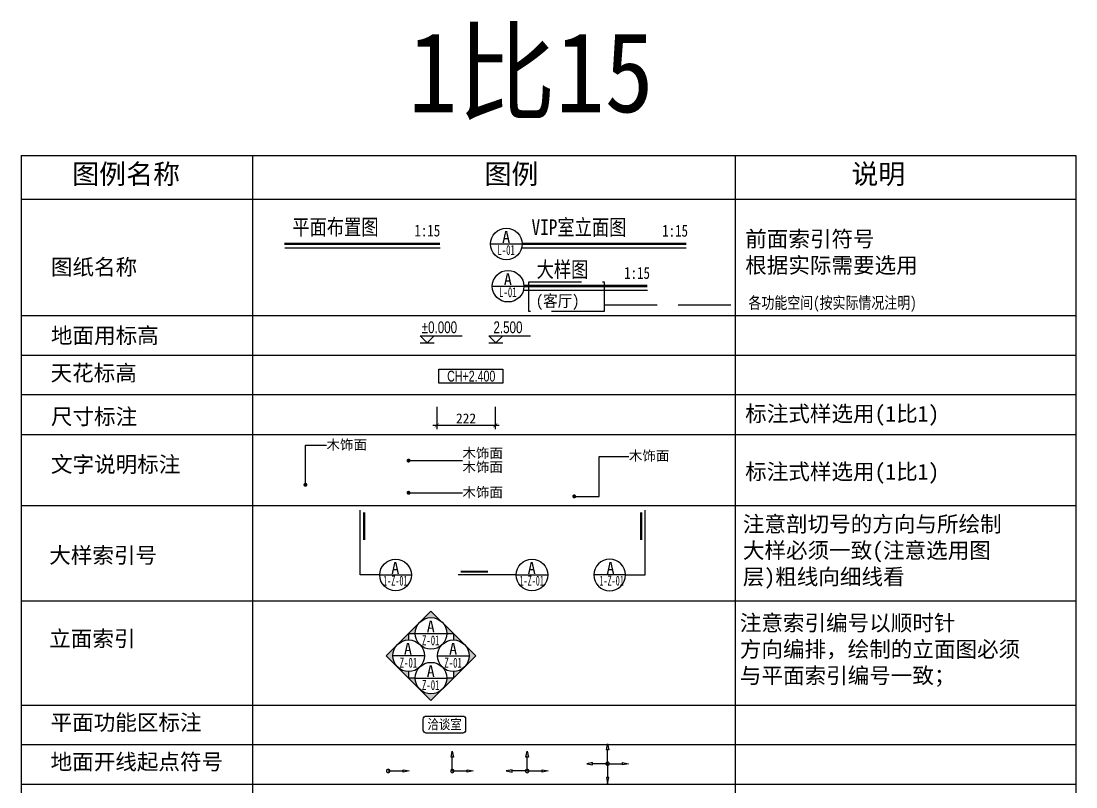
# Model space of a CAD drawing. Header units: millimetres. Extents: x -235126 to 312941, y -228449 to 114042.
# Drawn here: x -158968 to -154965, y 38418 to 41324 of the extents above; entities that cross this region are included whole.
import ezdxf
from ezdxf.enums import TextEntityAlignment as Align

# ---------------------------------------------------------------- set-up
doc = ezdxf.new("R2010")
doc.units = ezdxf.units.MM
doc.header["$LTSCALE"] = 800
doc.linetypes.add('DASH', pattern=[0.35, 0.25, -0.1])
doc.layers.get('DEFPOINTS').update_dxf_attribs({"color": 250})
for name, color, linetype in [('E立-ELEV6_LSCAPE', 8, 'Continuous'), ('FC-TEXT-地坪标注', 7, 'Continuous'), ('RC-天花标高', 7, 'Continuous')]:
    doc.layers.add(name, color=color, linetype=linetype)
doc.styles.add('DRAWING_NAME', font='simhei.ttf', dxfattribs={"width": 0.8})
doc.styles.add('HZDX', font='isocp3.shx', dxfattribs={"width": 0.8, "bigfont": 'hzdx.shx'})
doc.styles.get("Standard").update_dxf_attribs({"font": 'arial.ttf'})
doc.styles.add('宋-ZY', font='')
doc.styles.add('繁线体', font='simhei.ttf')
doc.styles.add('黑体', font='simhei.ttf', dxfattribs={"width": 0.8})
doc.styles.get('宋-ZY').set_extended_font_data('SimSun')
doc.dimstyles.new('1比15', dxfattribs={"dimscale": 15, "dimtxt": 2.5, "dimasz": 1, "dimexe": 1, "dimexo": 1.5, "dimgap": 0.5, "dimtad": 1, "dimdec": 0, "dimzin": 0, "dimdsep": 46, "dimtxsty": '宋-ZY', "dimblk": 'ARCHTICK', "dimcen": 0.09, "dimdle": 1, "dimclrd": 8, "dimclre": 8, "dimclrt": 2, "dimadec": 0, "dimazin": 0, "dimtfac": 1, "dimtdec": 0, "dimtix": 1, "dimtmove": 2, "dimatfit": 3, "dimldrblk": 'DOT', "dimfxl": 1, "dimtolj": 1, "dimtzin": 0, "dimlwd": -1, "dimlwe": -1, "dimarcsym": 0})

# ---------------------------------------------------------------- blocks, each defined once
blk = doc.blocks.new('CH+-')
at = {"color": 2}
blk.add_lwpolyline([(16.13, -1.75), (0, -1.75), (0, 1.75), (16.13, 1.75)], close=True, dxfattribs=at)
at = {"color": 4, "ltscale": 2, "width": 0.7}
blk.add_attdef('CH+2.400', text='', height=3.5, dxfattribs=at).set_placement((8.17, 0.01), align=Align.MIDDLE_CENTER)
blk = doc.blocks.new('_ArchTick')
at = {"color": 0, "linetype": 'ByBlock', "const_width": 0.15}
blk.add_lwpolyline([(-0.5, -0.5), (0.5, 0.5)], dxfattribs=at)
blk = doc.blocks.new('_Dot')
at = {"color": 0, "linetype": 'ByBlock', "lineweight": -2}
blk.add_line((-0.5, 0), (-1, 0), dxfattribs=at)
at = {"color": 0, "linetype": 'ByBlock', "const_width": 0.5}
blk.add_lwpolyline([(-0.25, 0, 1), (0.25, 0, 1)], format="xyb", close=True, dxfattribs=at)
blk = doc.blocks.new('*D39')
at = {"color": 8, "transparency": 16777216}
for p, q in [((-157390.4, 39860.9), (-157390.4, 39775.2)), ((-157168.5, 39860.9), (-157168.5, 39775.2)), ((-157405.4, 39790.2), (-157153.5, 39790.2))]:
    blk.add_line(p, q, dxfattribs=at)
at = {"layer": 'DEFPOINTS', "color": 0, "transparency": 16777216}
for p in [(-157390.4, 39883.4), (-157168.5, 39883.4), (-157168.5, 39790.2)]:
    blk.add_point(p, dxfattribs=at)
at = {"color": 8, "transparency": 16777216, "xscale": 15, "yscale": 15, "zscale": 15, "rotation": 180}
blk.add_blockref('_ArchTick', (-157390.4, 39790.2), dxfattribs=at)
at = {"color": 8, "transparency": 16777216, "xscale": 15, "yscale": 15, "zscale": 15}
blk.add_blockref('_ArchTick', (-157168.5, 39790.2), dxfattribs=at)
at = {"color": 2, "transparency": 16777216, "insert": (-157279.4, 39816.5), "char_height": 37.5, "attachment_point": 5, "style": '宋-ZY'}
blk.add_mtext('\\A1;222', dxfattribs=at)
blk = doc.blocks.new('A$C4FBA2034')
at = {"color": 4, "style": '黑体', "width": 0.8}
blk.add_attdef('平面布置图', text='', height=4, dxfattribs=at).set_placement((23.6, 1.17), align=Align.RIGHT)
blk.add_attdef('1:1', (32.66, 0.79), '', height=3, dxfattribs=at)
blk = doc.blocks.new('CCPP')
h = blk.add_hatch(color=2)
h.paths.add_polyline_path([(-0.31, -3.5), (0.31, -3.5), (0, -5)])
edge = h.paths.add_edge_path()
edge.add_ellipse((0, 0), major_axis=(0.31, 0.31), ratio=1, start_angle=45, end_angle=225, ccw=False)
edge.add_ellipse((0, 0), major_axis=(0.31, 0.31), ratio=1, start_angle=225, end_angle=405, ccw=False)
h.paths.add_polyline_path([(-5.29, 0), (-3.79, 0.31), (-3.79, -0.31)])
at = {"color": 2}
for p, q in [((-5.29, 0), (-3.79, 0.31)), ((-3.79, -0.31), (-5.29, 0)), ((-3.79, 0.31), (-3.79, -0.31)), ((0, 0), (-3.79, 0)), ((0, 0), (0, -3.5)), ((-0.31, -3.5), (0.31, -3.5)), ((0, -5), (-0.31, -3.5)), ((0.31, -3.5), (0, -5))]:
    blk.add_line(p, q, dxfattribs=at)
at = {"color": 2, "extrusion": (0, 0, -1)}
blk.add_ellipse((0, 0), major_axis=(-0.31, 0.31), ratio=1, start_param=4.712389, end_param=10.995574, dxfattribs=at)
blk = doc.blocks.new('KKXXFF1')
h = blk.add_hatch(color=2)
h.paths.add_polyline_path([(5.29, 0), (3.79, 0.31), (3.79, -0.31)])
edge = h.paths.add_edge_path()
edge.add_ellipse((0, 0), major_axis=(0.31, -0.31), ratio=1, start_angle=45, end_angle=90)
edge.add_ellipse((0, 0), major_axis=(0.31, -0.31), ratio=1, start_angle=-270, end_angle=45)
at = {"color": 2}
for p, q in [((0, 0), (3.79, 0)), ((3.79, 0.31), (5.29, 0)), ((3.79, -0.31), (3.79, 0.31)), ((5.29, 0), (3.79, -0.31))]:
    blk.add_line(p, q, dxfattribs=at)
at = {"color": 2, "extrusion": (0, 0, -1)}
blk.add_ellipse((0, 0), major_axis=(0.31, -0.31), ratio=1, start_param=4.712389, end_param=10.995574, dxfattribs=at)
blk = doc.blocks.new('KKXXFF3')
h = blk.add_hatch(color=2)
edge = h.paths.add_edge_path()
edge.add_ellipse((0, 0), major_axis=(0.31, -0.31), ratio=1, start_angle=0, end_angle=360, ccw=False)
h.paths.add_polyline_path([(0.31, 3.5), (-0.31, 3.5), (0, 5)])
h.paths.add_polyline_path([(5.29, 0), (3.79, -0.31), (3.79, 0.31)])
h.paths.add_polyline_path([(-5.29, 0), (-3.79, -0.31), (-3.79, 0.31)])
at = {"color": 2}
for p, q in [((-0.31, 3.5), (0, 5)), ((0.31, 3.5), (-0.31, 3.5)), ((0, 5), (0.31, 3.5)), ((0, 0), (0, 3.5)), ((-3.79, 0.31), (-5.29, 0)), ((-3.79, -0.31), (-3.79, 0.31)), ((0, 0), (-3.79, 0)), ((0, 0), (3.79, 0)), ((3.79, 0.31), (5.29, 0)), ((3.79, -0.31), (3.79, 0.31)), ((-5.29, 0), (-3.79, -0.31)), ((5.29, 0), (3.79, -0.31))]:
    blk.add_line(p, q, dxfattribs=at)
at = {"color": 2, "extrusion": (0, 0, -1)}
blk.add_ellipse((0, 0), major_axis=(0.31, -0.31), ratio=1, start_param=4.712389, end_param=10.995574, dxfattribs=at)
blk = doc.blocks.new('KKXXFF4')
h = blk.add_hatch(color=2)
edge = h.paths.add_edge_path()
edge.add_ellipse((0, 0), major_axis=(0.31, -0.31), ratio=1, start_angle=0, end_angle=360, ccw=False)
h.paths.add_polyline_path([(5.29, 0), (3.79, -0.31), (3.79, 0.31)])
h.paths.add_polyline_path([(0, 5), (0.31, 3.5), (-0.31, 3.5)])
h.paths.add_polyline_path([(0.31, -3.5), (-0.31, -3.5), (0, -5)])
h.paths.add_polyline_path([(-5.29, 0), (-3.79, -0.31), (-3.79, 0.31)])
at = {"color": 2}
for p, q in [((-0.31, 3.5), (0, 5)), ((0.31, 3.5), (-0.31, 3.5)), ((0, 5), (0.31, 3.5)), ((0, 0), (0, 3.5)), ((-3.79, 0.31), (-5.29, 0)), ((-3.79, -0.31), (-3.79, 0.31)), ((0, 0), (-3.79, 0)), ((0, 0), (3.79, 0)), ((3.79, 0.31), (5.29, 0)), ((3.79, -0.31), (3.79, 0.31)), ((-5.29, 0), (-3.79, -0.31)), ((0, 0), (0, -3.5)), ((5.29, 0), (3.79, -0.31)), ((-0.31, -3.5), (0, -5)), ((0.31, -3.5), (-0.31, -3.5)), ((0, -5), (0.31, -3.5))]:
    blk.add_line(p, q, dxfattribs=at)
at = {"color": 2, "extrusion": (0, 0, -1)}
blk.add_ellipse((0, 0), major_axis=(0.31, -0.31), ratio=1, start_param=4.712389, end_param=10.995574, dxfattribs=at)
blk = doc.blocks.new('A$C64543D7B')
at = {"color": 2}
blk.add_line((0.06, 4), (8.06, 4), dxfattribs=at)
blk.add_circle((4.06, 4), 4, dxfattribs=at)
at = {"color": 6, "style": '黑体'}
blk.add_attdef('方向', text='', height=2.74, dxfattribs=at).set_placement((4, 5.77), align=Align.MIDDLE_CENTER)
at = {"color": 6, "style": 'HZDX', "width": 0.5}
blk.add_attdef('图号', text='', height=2.47, dxfattribs=at).set_placement((4, 2.26), align=Align.MIDDLE_CENTER)
blk = doc.blocks.new('SS111')
h = blk.add_hatch(color=2)
h.paths.add_polyline_path([(-2.83, 6.83), (-5.66, 4), (-4, 4, -0.198912)])
h.paths.add_polyline_path([(0, 9.66), (-2.83, 6.83, -0.414214), (2.83, 6.83)])
h.paths.add_polyline_path([(2.83, 6.83, -0.198912), (4, 4), (5.66, 4)])
at = {"color": 2}
blk.add_line((-4, 4), (4, 4), dxfattribs=at)
blk.add_lwpolyline([(4, 4), (5.66, 4), (0, 9.66), (-5.66, 4), (-4, 4)], dxfattribs=at)
blk.add_circle((0, 4), 4, dxfattribs=at)
at = {"color": 7, "style": '黑体'}
blk.add_attdef('方向', text='', height=3, dxfattribs=at).set_placement((-0.06, 5.77), align=Align.MIDDLE_CENTER)
at = {"color": 2, "style": 'HZDX', "width": 0.6}
blk.add_attdef('图号', text='', height=3, dxfattribs=at).set_placement((-0.06, 2.26), align=Align.MIDDLE_CENTER)
blk = doc.blocks.new('SS222')
h = blk.add_hatch(color=2)
h.paths.add_polyline_path([(6.83, 2.83), (4, 5.66), (4, 4, -0.198912)])
h.paths.add_polyline_path([(9.66, 0), (6.83, 2.83, -0.414214), (6.83, -2.83)])
h.paths.add_polyline_path([(6.83, -2.83, -0.198912), (4, -4), (4, -5.66)])
at = {"color": 2}
blk.add_line((0, 0), (8, 0), dxfattribs=at)
blk.add_lwpolyline([(4, -4), (4, -5.66), (9.66, 0), (4, 5.66), (4, 4)], dxfattribs=at)
blk.add_circle((4, 0), 4, dxfattribs=at)
at = {"color": 7, "style": '黑体'}
blk.add_attdef('方向', text='', height=3, dxfattribs=at).set_placement((3.94, 1.77), align=Align.MIDDLE_CENTER)
at = {"color": 2, "style": 'HZDX', "width": 0.6}
blk.add_attdef('图号', text='', height=3, dxfattribs=at).set_placement((3.94, -1.74), align=Align.MIDDLE_CENTER)
blk = doc.blocks.new('SS333')
h = blk.add_hatch(color=2)
h.paths.add_polyline_path([(2.89, -4.6), (5.72, -1.77), (4.06, -1.77, -0.198912)])
h.paths.add_polyline_path([(0.06, -7.42), (2.89, -4.6, -0.414214), (-2.77, -4.6)])
h.paths.add_polyline_path([(-2.77, -4.6, -0.198912), (-3.94, -1.77), (-5.6, -1.77)])
at = {"color": 2}
blk.add_line((-3.94, -1.77), (4.06, -1.77), dxfattribs=at)
blk.add_lwpolyline([(-3.94, -1.77), (-5.59, -1.77), (0.06, -7.42), (5.72, -1.77), (4.06, -1.77)], dxfattribs=at)
blk.add_circle((0.06, -1.77), 4, dxfattribs=at)
at = {"color": 7, "style": '黑体'}
blk.add_attdef('方向', text='', height=3, dxfattribs=at).set_placement((0, 0), align=Align.MIDDLE_CENTER)
at = {"color": 2, "style": 'HZDX', "width": 0.6}
blk.add_attdef('图号', text='', height=3, dxfattribs=at).set_placement((0, -3.51), align=Align.MIDDLE_CENTER)
blk = doc.blocks.new('SS444')
h = blk.add_hatch(color=2)
h.paths.add_polyline_path([(-6.83, 2.83), (-4, 5.66), (-4, 4, 0.198912)])
h.paths.add_polyline_path([(-9.66, 0), (-6.83, 2.83, 0.414214), (-6.83, -2.83)])
h.paths.add_polyline_path([(-6.83, -2.83, 0.198912), (-4, -4), (-4, -5.66)])
at = {"color": 2}
blk.add_line((0, 0), (-8, 0), dxfattribs=at)
blk.add_lwpolyline([(-4, -4), (-4, -5.66), (-9.66, 0), (-4, 5.66), (-4, 4)], dxfattribs=at)
blk.add_circle((-4, 0), 4, dxfattribs=at)
at = {"color": 7, "style": '黑体'}
blk.add_attdef('方向', text='', height=3, rotation=0, dxfattribs=at).set_placement((-3.16, 1.77), align=Align.MIDDLE_CENTER)
at = {"color": 2, "style": 'HZDX', "width": 0.6}
blk.add_attdef('图号', text='', height=3, rotation=0, dxfattribs=at).set_placement((-3.46, -1.74), align=Align.MIDDLE_CENTER)
blk = doc.blocks.new('A$C60323B29')
at = {"color": 2}
blk.add_line((0, 0), (3.52, 0), dxfattribs=at)
blk.add_lwpolyline([(3.52, 1.76), (1.76, 0), (0, 1.76), (10.56, 1.76)], dxfattribs=at)
at = {"color": 7, "ltscale": 2, "style": 'HZDX', "width": 0.8}
blk.add_attdef('%%P0.000', text='', height=2.64, dxfattribs=at).set_placement((4.84, 3.42), align=Align.MIDDLE_CENTER)

msp = doc.modelspace()

# ---------------------------------------------------------------- linework, layer by layer
for p, q in [((-158967.9, 40813.9), (-158967.9, 35428.4)), ((-158967.9, 40813.9), (-154965.2, 40813.9)), ((-158090, 40813.9), (-158090, 35428.4)), ((-156257.7, 40813.9), (-156257.7, 35428.4)), ((-154965.2, 40813.9), (-154965.2, 35428.4)), ((-158967.9, 40648.9), (-154965.2, 40648.9)), ((-158967.9, 40206.8), (-154965.2, 40206.8)), ((-158967.9, 40056.8), (-154965.2, 40056.8)), ((-158967.9, 39906.8), (-154965.2, 39906.8)), ((-158967.9, 39755.8), (-154965.2, 39755.8)), ((-158967.9, 39485.8), (-154965.2, 39485.8)), ((-158967.9, 39485.8), (-154965.2, 39485.8)), ((-158967.9, 39123.4), (-154965.2, 39123.4)), ((-158967.9, 38728.4), (-154965.2, 38728.4)), ((-158967.9, 38578.4), (-154965.2, 38578.4)), ((-158967.9, 38428.4), (-154965.2, 38428.4)), ((-158967.9, 38428.4), (-154965.2, 38428.4))]:
    msp.add_line(p, q)
at = {"color": 7}
for p, q in [((-157967.4, 40463.8), (-157378, 40463.8)), ((-157065, 40463.8), (-156443.8, 40463.8)), ((-157058.6, 40303.6), (-156590.9, 40303.6))]:
    msp.add_line(p, q, dxfattribs=at)
at = {"color": 1, "linetype": 'DASH'}
msp.add_line((-156754.7, 40247.2), (-156214.4, 40247.2), dxfattribs=at)
at = {"color": 1, "const_width": 9.6}
for points in [[(-157968.6, 40478.8), (-157378, 40478.8)], [(-157066.2, 40478.8), (-156443.8, 40478.8)], [(-157059.8, 40318.6), (-156590.9, 40318.6)]]:
    msp.add_lwpolyline(points, dxfattribs=at)
at = {"color": 1, "linetype": 'DASH'}
msp.add_lwpolyline([(-157041.5, 40334.3), (-156754.7, 40334.3), (-156754.7, 40222.7), (-157041.5, 40222.7)], close=True, dxfattribs=at)
at = {"color": 2}
for points in [[(-157606.9, 39222.1), (-157681.8, 39222.1), (-157681.8, 39467.5)], [(-156674.3, 39222.1), (-156599.4, 39222.1), (-156599.4, 39467.5)], [(-157089.4, 39222.1), (-157309.9, 39222.1)]]:
    msp.add_lwpolyline(points, dxfattribs=at)
at = {"color": 2, "const_width": 8.1}
for points in [[(-157666.3, 39355.5), (-157666.3, 39460.1)], [(-156614.9, 39355.5), (-156614.9, 39460.1)], [(-157195.6, 39234.9), (-157300.2, 39234.9)]]:
    msp.add_lwpolyline(points, dxfattribs=at)
at = {"layer": 'E立-ELEV6_LSCAPE', "color": 0}
msp.add_lwpolyline([(-157430.4, 38686.5), (-157292.2, 38686.5, -0.414214), (-157280.9, 38675.3), (-157280.9, 38633.5, -0.414214), (-157292.2, 38622.2), (-157430.4, 38622.2, -0.414214), (-157441.6, 38633.5), (-157441.6, 38675.3, -0.414214)], format="xyb", close=True, dxfattribs=at)

# ---------------------------------------------------------------- block references
at = {"color": 7}
ref = msp.add_blockref('A$C4FBA2034', (-157965.4, 40495.3), dxfattribs=dict(at, xscale=15, yscale=15, zscale=15))
ref.add_attrib('1:1', '1:15', (-157475.4, 40507.1), dxfattribs={"height": 45, "style": '黑体', "width": 0.8})
ref.add_attrib('平面布置图', '平面布置图', dxfattribs={"height": 60, "style": '黑体', "width": 0.8}).set_placement((-157611.3, 40512.9), align=Align.RIGHT)
ref = msp.add_blockref('A$C4FBA2034', (-157025.1, 40494.3), dxfattribs=dict(at, xscale=15, yscale=15, zscale=15))
ref.add_attrib('1:1', '1:15', (-156535.1, 40506.1), dxfattribs={"height": 45, "style": '黑体', "width": 0.8})
ref.add_attrib('平面布置图', 'VIP室立面图', dxfattribs={"height": 60, "style": '黑体', "width": 0.8}).set_placement((-156671, 40511.9), align=Align.RIGHT)
at = {"color": 1}
ref = msp.add_blockref('A$C64543D7B', (-157187.2, 40418.4), dxfattribs=dict(at, xscale=15, yscale=15, zscale=15))
ref.add_attrib('方向', 'A', dxfattribs={"color": 7, "height": 45, "style": '黑体'}).set_placement((-157127.2, 40504.9), align=Align.MIDDLE_CENTER)
ref.add_attrib('图号', 'L-01', dxfattribs={"color": 7, "height": 37.5, "style": '宋-ZY', "width": 0.65}).set_placement((-157127.2, 40455.7), align=Align.MIDDLE_CENTER)
at = {"color": 7}
ref = msp.add_blockref('A$C4FBA2034', (-157169.3, 40334.2), dxfattribs=dict(at, xscale=15, yscale=15, zscale=15))
ref.add_attrib('1:1', '1:15', (-156679.4, 40346), dxfattribs={"height": 45, "style": '黑体', "width": 0.8})
ref.add_attrib('平面布置图', '大样图', dxfattribs={"height": 60, "style": '黑体', "width": 0.8}).set_placement((-156815.3, 40351.7), align=Align.RIGHT)
at = {"color": 1}
ref = msp.add_blockref('A$C64543D7B', (-157180.7, 40258.2), dxfattribs=dict(at, xscale=15, yscale=15, zscale=15))
ref.add_attrib('方向', 'A', dxfattribs={"color": 7, "height": 45, "style": '黑体'}).set_placement((-157120.7, 40344.7), align=Align.MIDDLE_CENTER)
ref.add_attrib('图号', 'L-01', dxfattribs={"color": 7, "height": 37.5, "style": '宋-ZY', "width": 0.65}).set_placement((-157120.7, 40295.5), align=Align.MIDDLE_CENTER)
ref = msp.add_blockref('A$C64543D7B', (-157607.9, 39162.1), dxfattribs=dict(at, xscale=15, yscale=15, zscale=15))
ref.add_attrib('方向', 'A', dxfattribs={"color": 7, "height": 45, "style": '黑体'}).set_placement((-157547.9, 39248.6), align=Align.MIDDLE_CENTER)
ref.add_attrib('图号', '1-Z-01', dxfattribs={"color": 7, "height": 37.5, "style": '宋-ZY', "width": 0.55}).set_placement((-157547.9, 39200.6), align=Align.MIDDLE_CENTER)
ref = msp.add_blockref('A$C64543D7B', (-157090.3, 39162.1), dxfattribs=dict(at, xscale=15, yscale=15, zscale=15))
ref.add_attrib('方向', 'A', dxfattribs={"color": 7, "height": 45, "style": '黑体'}).set_placement((-157030.3, 39248.6), align=Align.MIDDLE_CENTER)
ref.add_attrib('图号', '1-Z-01', dxfattribs={"color": 7, "height": 37.5, "style": '宋-ZY', "width": 0.55}).set_placement((-157030.3, 39200.6), align=Align.MIDDLE_CENTER)
ref = msp.add_blockref('A$C64543D7B', (-156673.3, 39162.1), dxfattribs=dict(at, xscale=-15, yscale=15, zscale=15))
ref.add_attrib('方向', 'A', dxfattribs={"color": 7, "height": 45, "style": '黑体'}).set_placement((-156731.3, 39248.6), align=Align.MIDDLE_CENTER)
ref.add_attrib('图号', '1-Z-01', dxfattribs={"color": 7, "height": 37.5, "style": '宋-ZY', "width": 0.55}).set_placement((-156727, 39200.6), align=Align.MIDDLE_CENTER)
ref = msp.add_blockref('SS111', (-157412.5, 38940.2), dxfattribs=dict(xscale=15, yscale=15, zscale=15))
ref.add_attrib('方向', 'A', dxfattribs={"color": 7, "height": 45, "style": '黑体'}).set_placement((-157413.4, 39026.7), align=Align.MIDDLE_CENTER)
ref.add_attrib('图号', 'Z-01', dxfattribs={"color": 7, "height": 37.5, "style": '宋-ZY', "width": 0.65}).set_placement((-157413.4, 38974.1), align=Align.MIDDLE_CENTER)
ref = msp.add_blockref('SS444', (-157437.3, 38915.4), dxfattribs=dict(xscale=15, yscale=15, zscale=15))
ref.add_attrib('方向', 'A', dxfattribs={"color": 7, "height": 45, "rotation": 0, "style": '黑体'}).set_placement((-157499.9, 38941.9), align=Align.MIDDLE_CENTER)
ref.add_attrib('图号', 'Z-01', dxfattribs={"color": 7, "height": 37.5, "rotation": 0, "style": '宋-ZY', "width": 0.65}).set_placement((-157498.1, 38889.3), align=Align.MIDDLE_CENTER)
ref = msp.add_blockref('SS222', (-157387.6, 38915.4), dxfattribs=dict(xscale=15, yscale=15, zscale=15))
ref.add_attrib('方向', 'A', dxfattribs={"color": 7, "height": 45, "style": '黑体'}).set_placement((-157328.5, 38941.9), align=Align.MIDDLE_CENTER)
ref.add_attrib('图号', 'Z-01', dxfattribs={"color": 7, "height": 37.5, "style": '宋-ZY', "width": 0.65}).set_placement((-157328.5, 38889.3), align=Align.MIDDLE_CENTER)
ref = msp.add_blockref('SS333', (-157413.4, 38857.1), dxfattribs=dict(xscale=15, yscale=15, zscale=15))
ref.add_attrib('方向', 'A', dxfattribs={"color": 7, "height": 45, "style": '黑体'}).set_placement((-157413.4, 38857.1), align=Align.MIDDLE_CENTER)
ref.add_attrib('图号', 'Z-01', dxfattribs={"color": 7, "height": 37.5, "style": '宋-ZY', "width": 0.65}).set_placement((-157413.4, 38804.5), align=Align.MIDDLE_CENTER)
at = {"xscale": 15, "yscale": 15, "zscale": 15, "rotation": 179.9999999995049}
msp.add_blockref('CCPP', (-157331.7, 38478.3), dxfattribs=at)
at = {"xscale": 15, "yscale": 15, "zscale": 15}
for name, p in [('KKXXFF3', (-157047.4, 38478.3)), ('KKXXFF4', (-156742.3, 38505.9)), ('KKXXFF1', (-157574.8, 38478.3))]:
    msp.add_blockref(name, p, dxfattribs=at)
at = {"layer": 'FC-TEXT-地坪标注'}
ref = msp.add_blockref('A$C60323B29', (-157453, 40103.4), dxfattribs=dict(at, xscale=15, yscale=15, zscale=15))
ref.add_attrib('%%P0.000', '%%P0.000', dxfattribs={"layer": '0', "color": 7, "ltscale": 2, "height": 45, "width": 0.7}).set_placement((-157380.5, 40162.2), align=Align.MIDDLE_CENTER)
ref = msp.add_blockref('A$C60323B29', (-157193, 40103.4), dxfattribs=dict(at, xscale=15, yscale=15, zscale=15))
ref.add_attrib('%%P0.000', '2.500', dxfattribs={"layer": '0', "color": 7, "ltscale": 2, "height": 45, "width": 0.7}).set_placement((-157120.4, 40162.2), align=Align.MIDDLE_CENTER)
at = {"layer": 'RC-天花标高'}
ref = msp.add_blockref('CH+-', (-157382.3, 39976.7), dxfattribs=dict(at, xscale=15, yscale=15, zscale=15))
ref.add_attrib('CH+2.400', 'CH+2.400', dxfattribs={"layer": '0', "color": 7, "ltscale": 2, "height": 41.25, "width": 0.7}).set_placement((-157259.7, 39976.8), align=Align.MIDDLE_CENTER)

# ---------------------------------------------------------------- texts
at = {"color": 7, "style": 'DRAWING_NAME', "width": 0.9}
msp.add_text('(客厅)', height=45, dxfattribs=at).set_placement((-157014.5, 40239.9))
at = {"style": '宋-ZY', "width": 0.85}
msp.add_text('洽谈室', height=37.5, dxfattribs=at).set_placement((-157360.8, 38655.4), align=Align.MIDDLE_CENTER)
at = {"attachment_point": 4}
for s, insert, char_height, style in [('图例名称', (-158774, 40739.6), 75, '繁线体'), ('图例', (-157209.4, 40739.6), 75, '繁线体'), ('说明', (-155817.2, 40739.6), 75, '繁线体'), ('前面索引符号\\P根据实际需要选用', (-156220.1, 40444.3), 60, '繁线体'), ('图纸名称', (-158854.7, 40387.5), 60, '繁线体'), ('地面用标高', (-158854.7, 40127.7), 60, '繁线体'), ('天花标高', (-158856, 39985.7), 60, '繁线体'), ('标注式样选用(1比1)', (-156220.1, 39826.5), 60, '繁线体'), ('尺寸标注', (-158854.7, 39819.9), 60, '繁线体'), ('木饰面', (-157809, 39714.4), 37.5, '宋-ZY'), ('文字说明标注', (-158854.7, 39638.5), 60, '繁线体'), ('木饰面', (-156661.5, 39672.4), 37.5, '宋-ZY'), ('标注式样选用(1比1)', (-156220.1, 39606.4), 60, '繁线体'), ('{\\H1x;木饰面}', (-157293, 39534.1), 37.5, '宋-ZY'), ('注意剖切号的方向与所绘制\\P大样必须一致(注意选用图\\P层)粗线向细线看', (-156229, 39307.5), 60, '繁线体'), ('大样索引号', (-158861.3, 39293.8), 60, '繁线体'), ('注意索引编号以顺时针\\P方向编排，绘制的立面图必须\\P与平面索引编号一致；', (-156240.5, 38933.8), 60, '繁线体'), ('立面索引', (-158861.3, 38977.3), 60, '繁线体'), ('平面功能区标注', (-158856, 38659.3), 60, '繁线体'), ('地面开线起点符号', (-158856, 38509.6), 60, '繁线体')]:
    msp.add_mtext(s, dxfattribs=dict(at, insert=insert, char_height=char_height, style=style))
at = {"color": 7, "insert": (-156207.7, 40249.3), "char_height": 45, "attachment_point": 4, "style": 'DRAWING_NAME'}
msp.add_mtext('各功能空间(按实际情况注明)', dxfattribs=at)
at = {"insert": (-157293, 39656.3), "char_height": 37.5, "attachment_point": 4, "line_spacing_factor": 0.84, "style": '宋-ZY'}
msp.add_mtext('木饰面\\P木饰面', dxfattribs=at)
at = {"layer": 'DEFPOINTS', "color": 40, "style": 'DRAWING_NAME', "width": 0.9}
msp.add_text('1比15', height=303.75, dxfattribs=at).set_placement((-157498.2, 40978.4))

# ---------------------------------------------------------------- dimensions: what is measured, and where the dimension line sits
dim = msp.add_aligned_dim(p1=(-157390.4, 39883.4), p2=(-157168.5, 39883.4), distance=-93.1, dimstyle='1比15')
dim.commit()
dim.dimension.update_dxf_attribs({"geometry": '*D39', "text_midpoint": (-157279.4, 39816.5)})

# ---------------------------------------------------------------- leaders
at = {"color": 4, "ltscale": 2}
msp.add_leader([(-157888.9, 39564.3), (-157888.9, 39714.4), (-157809, 39714.4)], dimstyle='1比15', dxfattribs=at)
for points in [[(-156868.8, 39520.4), (-156774.5, 39520.4), (-156774.5, 39672.4), (-156661.5, 39672.4)], [(-157497.6, 39656.3), (-157293, 39656.3)], [(-157497.6, 39534.1), (-157293, 39534.1)]]:
    msp.add_leader(points, dimstyle='1比15')

doc.saveas('drawing.dxf')
